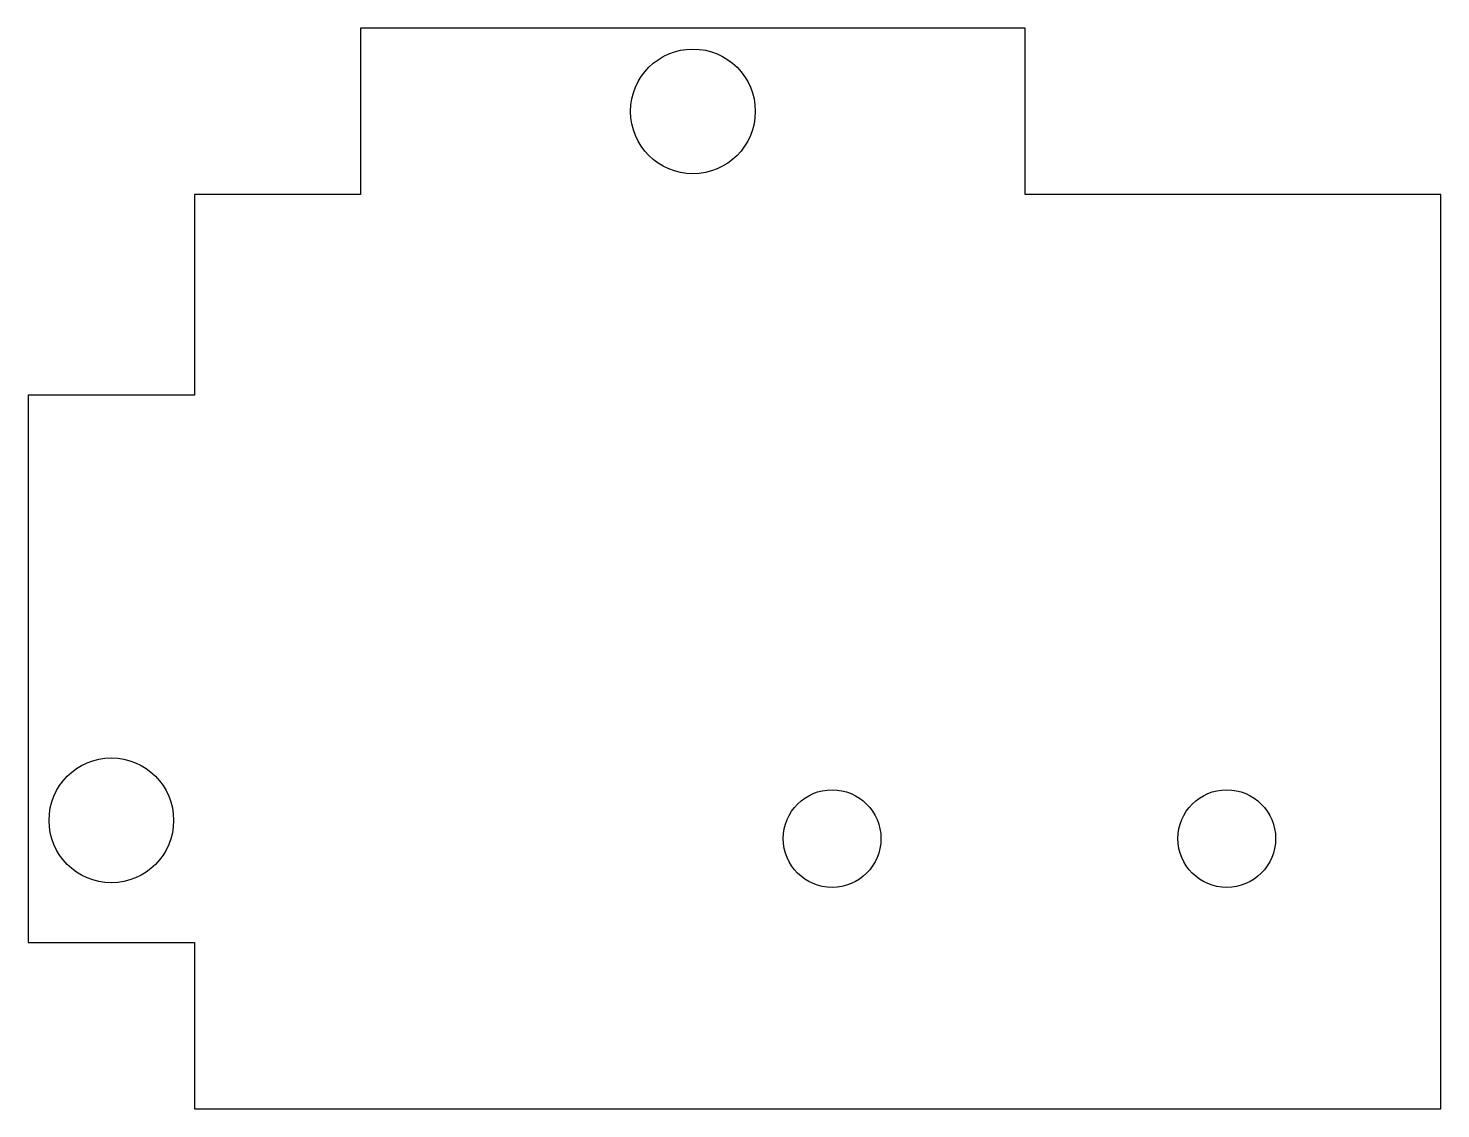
# Model space of a CAD drawing. Header units: millimetres. Extents: x -8 to 26, y -22 to 4.
import ezdxf

# ---------------------------------------------------------------- set-up
doc = ezdxf.new("R2010")
doc.units = ezdxf.units.MM

msp = doc.modelspace()

# ---------------------------------------------------------------- linework, layer by layer
msp.add_lwpolyline([(26, -22), (26, 0), (16, 0), (16, 4), (0, 4), (0, 0), (-4, 0), (-4, -4.83), (-8, -4.83), (-8, -18), (-4, -18), (-4, -22)], close=True)
for centre, radius in [((8, 2), 1.5), ((-6, -15.06), 1.5), ((11.35, -15.5), 1.175), ((20.85, -15.5), 1.175)]:
    msp.add_circle(centre, radius)

doc.saveas('drawing.dxf')
